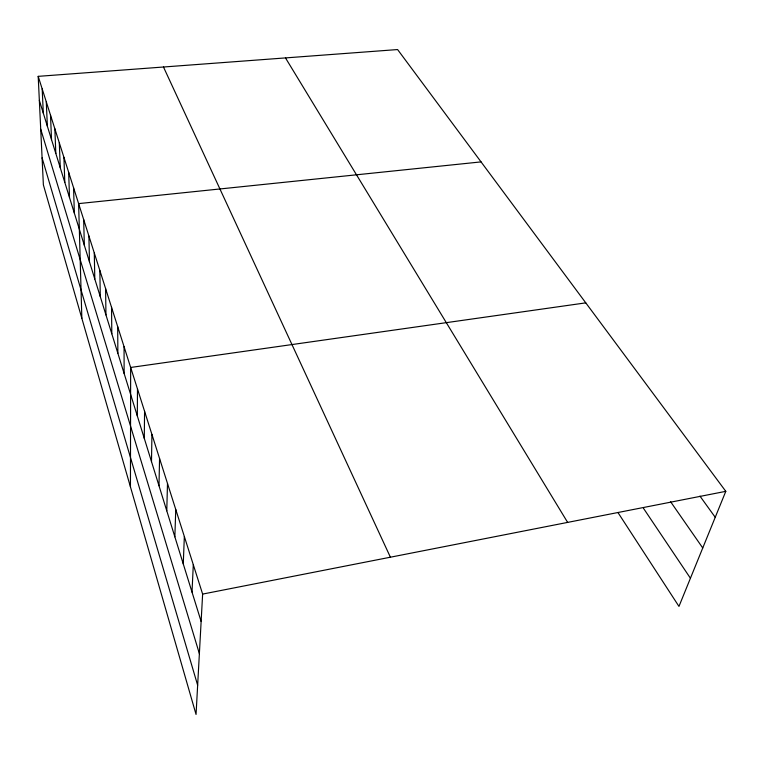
<?xml version="1.0" encoding="UTF-8"?>
<svg xmlns="http://www.w3.org/2000/svg" width="764" height="764" viewBox="0 0 764 764"><rect width="100%" height="100%" fill="white"/><g stroke="black" fill="none" stroke-linecap="round" stroke-linejoin="round"><path stroke-width="1.15" d="M130.453 486.916L130.654 367.465L585.778 302.859M137.319 415.96L137.491 388.981M144.281 438.374L144.577 411.29M151.501 461.628L151.931 434.449M158.988 485.751L159.561 458.495M166.772 510.801L167.497 483.488M174.851 536.834L175.758 509.483M183.264 563.918L184.344 536.529M192.012 592.1L193.302 564.711M38.2 76.352L202.632 594.086L196.052 714.445L43.376 184.878L38.2 76.352L397.595 49.555L725.8 491.338L678.967 606.406L618.038 512.663M202.632 594.086L725.8 491.338M481.053 161.892L78.616 203.616L81.844 318.311M699.967 496.113L715.238 517.295M670.477 501.547L702.746 547.969M643.46 508.27L690.427 578.243M285.488 57.911L567.642 522.404M163.477 67.012L390.404 557.214M39.346 100.409L201.133 621.466M40.721 129.164L199.375 653.65M42.087 157.862L197.647 685.222M42.182 88.901L43.3 113.129M46.289 101.803L47.358 126.213M50.5 115.087L51.532 139.669M54.846 128.763L55.829 153.507M59.315 142.839L60.261 167.755M63.918 157.346L64.816 182.434M68.674 172.292L69.505 197.551M73.564 187.715L74.347 213.137M83.677 219.545L84.336 245.292M88.901 235.98L89.483 261.89M94.287 252.941L94.803 279.003M99.845 270.466L100.285 296.671M105.594 288.572L105.948 314.921M111.544 307.29L111.811 333.782M117.694 326.658L117.866 353.283M124.064 346.703L124.121 373.453"/></g></svg>
